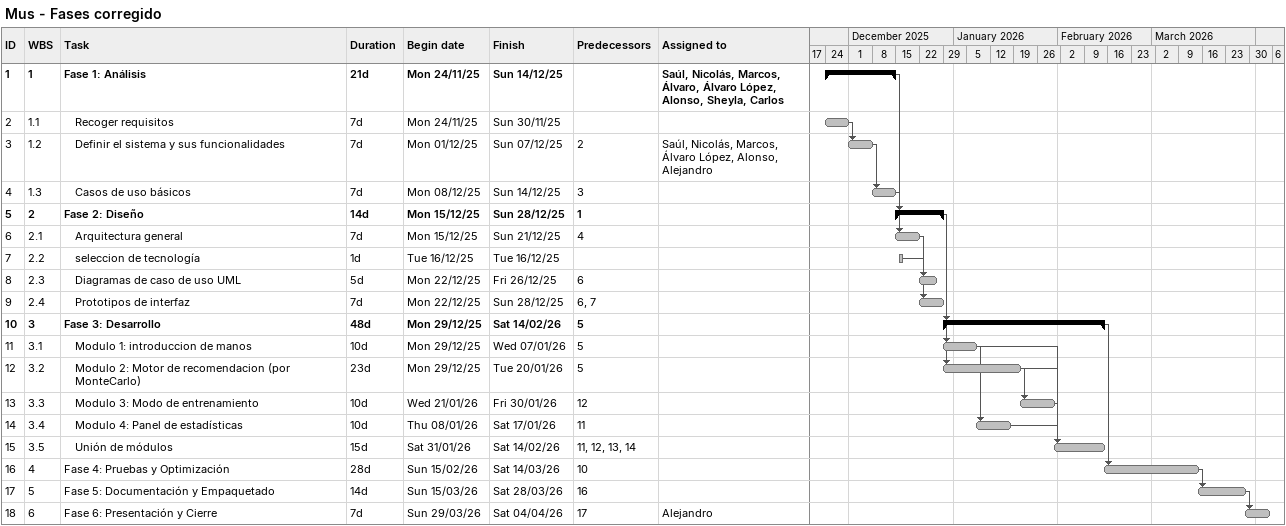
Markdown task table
Mus - Fases corregido

| ID | WBS | Task | Duration | Start | Finish | Predecessors | Resources |
|---|---|---|---|---|---|---|---|
| 1 | 1 | **Fase 1: Análisis** | 21d | 2025-11-24 | 2025-12-14 |  | Saúl, Nicolás, Marcos, Álvaro, Álvaro López, Alonso, Sheyla, Carlos |
| 2 | 1.1 | Recoger requisitos | 7d | 2025-11-24 | 2025-11-30 |  |  |
| 3 | 1.2 | Definir el sistema y sus funcionalidades | 7d | 2025-12-01 | 2025-12-07 | 2 | Saúl, Nicolás, Marcos, Álvaro López, Alonso, Alejandro |
| 4 | 1.3 | Casos de uso básicos | 7d | 2025-12-08 | 2025-12-14 | 3 |  |
| 5 | 2 | **Fase 2: Diseño** | 14d | 2025-12-15 | 2025-12-28 | 1 |  |
| 6 | 2.1 | Arquitectura general | 7d | 2025-12-15 | 2025-12-21 | 4 |  |
| 7 | 2.2 | seleccion de tecnología | 1d | 2025-12-16 | 2025-12-16 |  |  |
| 8 | 2.3 | Diagramas de caso de uso UML | 5d | 2025-12-22 | 2025-12-26 | 6 |  |
| 9 | 2.4 | Prototipos de interfaz | 7d | 2025-12-22 | 2025-12-28 | 6, 7 |  |
| 10 | 3 | **Fase 3: Desarrollo** | 48d | 2025-12-29 | 2026-02-14 | 5 |  |
| 11 | 3.1 | Modulo 1: introduccion de manos | 10d | 2025-12-29 | 2026-01-07 | 5 |  |
| 12 | 3.2 | Modulo 2: Motor de recomendacion (por MonteCarlo) | 23d | 2025-12-29 | 2026-01-20 | 5 |  |
| 13 | 3.3 | Modulo 3: Modo de entrenamiento | 10d | 2026-01-21 | 2026-01-30 | 12 |  |
| 14 | 3.4 | Modulo 4: Panel de estadísticas | 10d | 2026-01-08 | 2026-01-17 | 11 |  |
| 15 | 3.5 | Unión de módulos | 15d | 2026-01-31 | 2026-02-14 | 11, 12, 13, 14 |  |
| 16 | 4 | Fase 4: Pruebas y Optimización | 28d | 2026-02-15 | 2026-03-14 | 10 |  |
| 17 | 5 | Fase 5: Documentación y Empaquetado | 14d | 2026-03-15 | 2026-03-28 | 16 |  |
| 18 | 6 | Fase 6: Presentación y Cierre | 7d | 2026-03-29 | 2026-04-04 | 17 | Alejandro |
